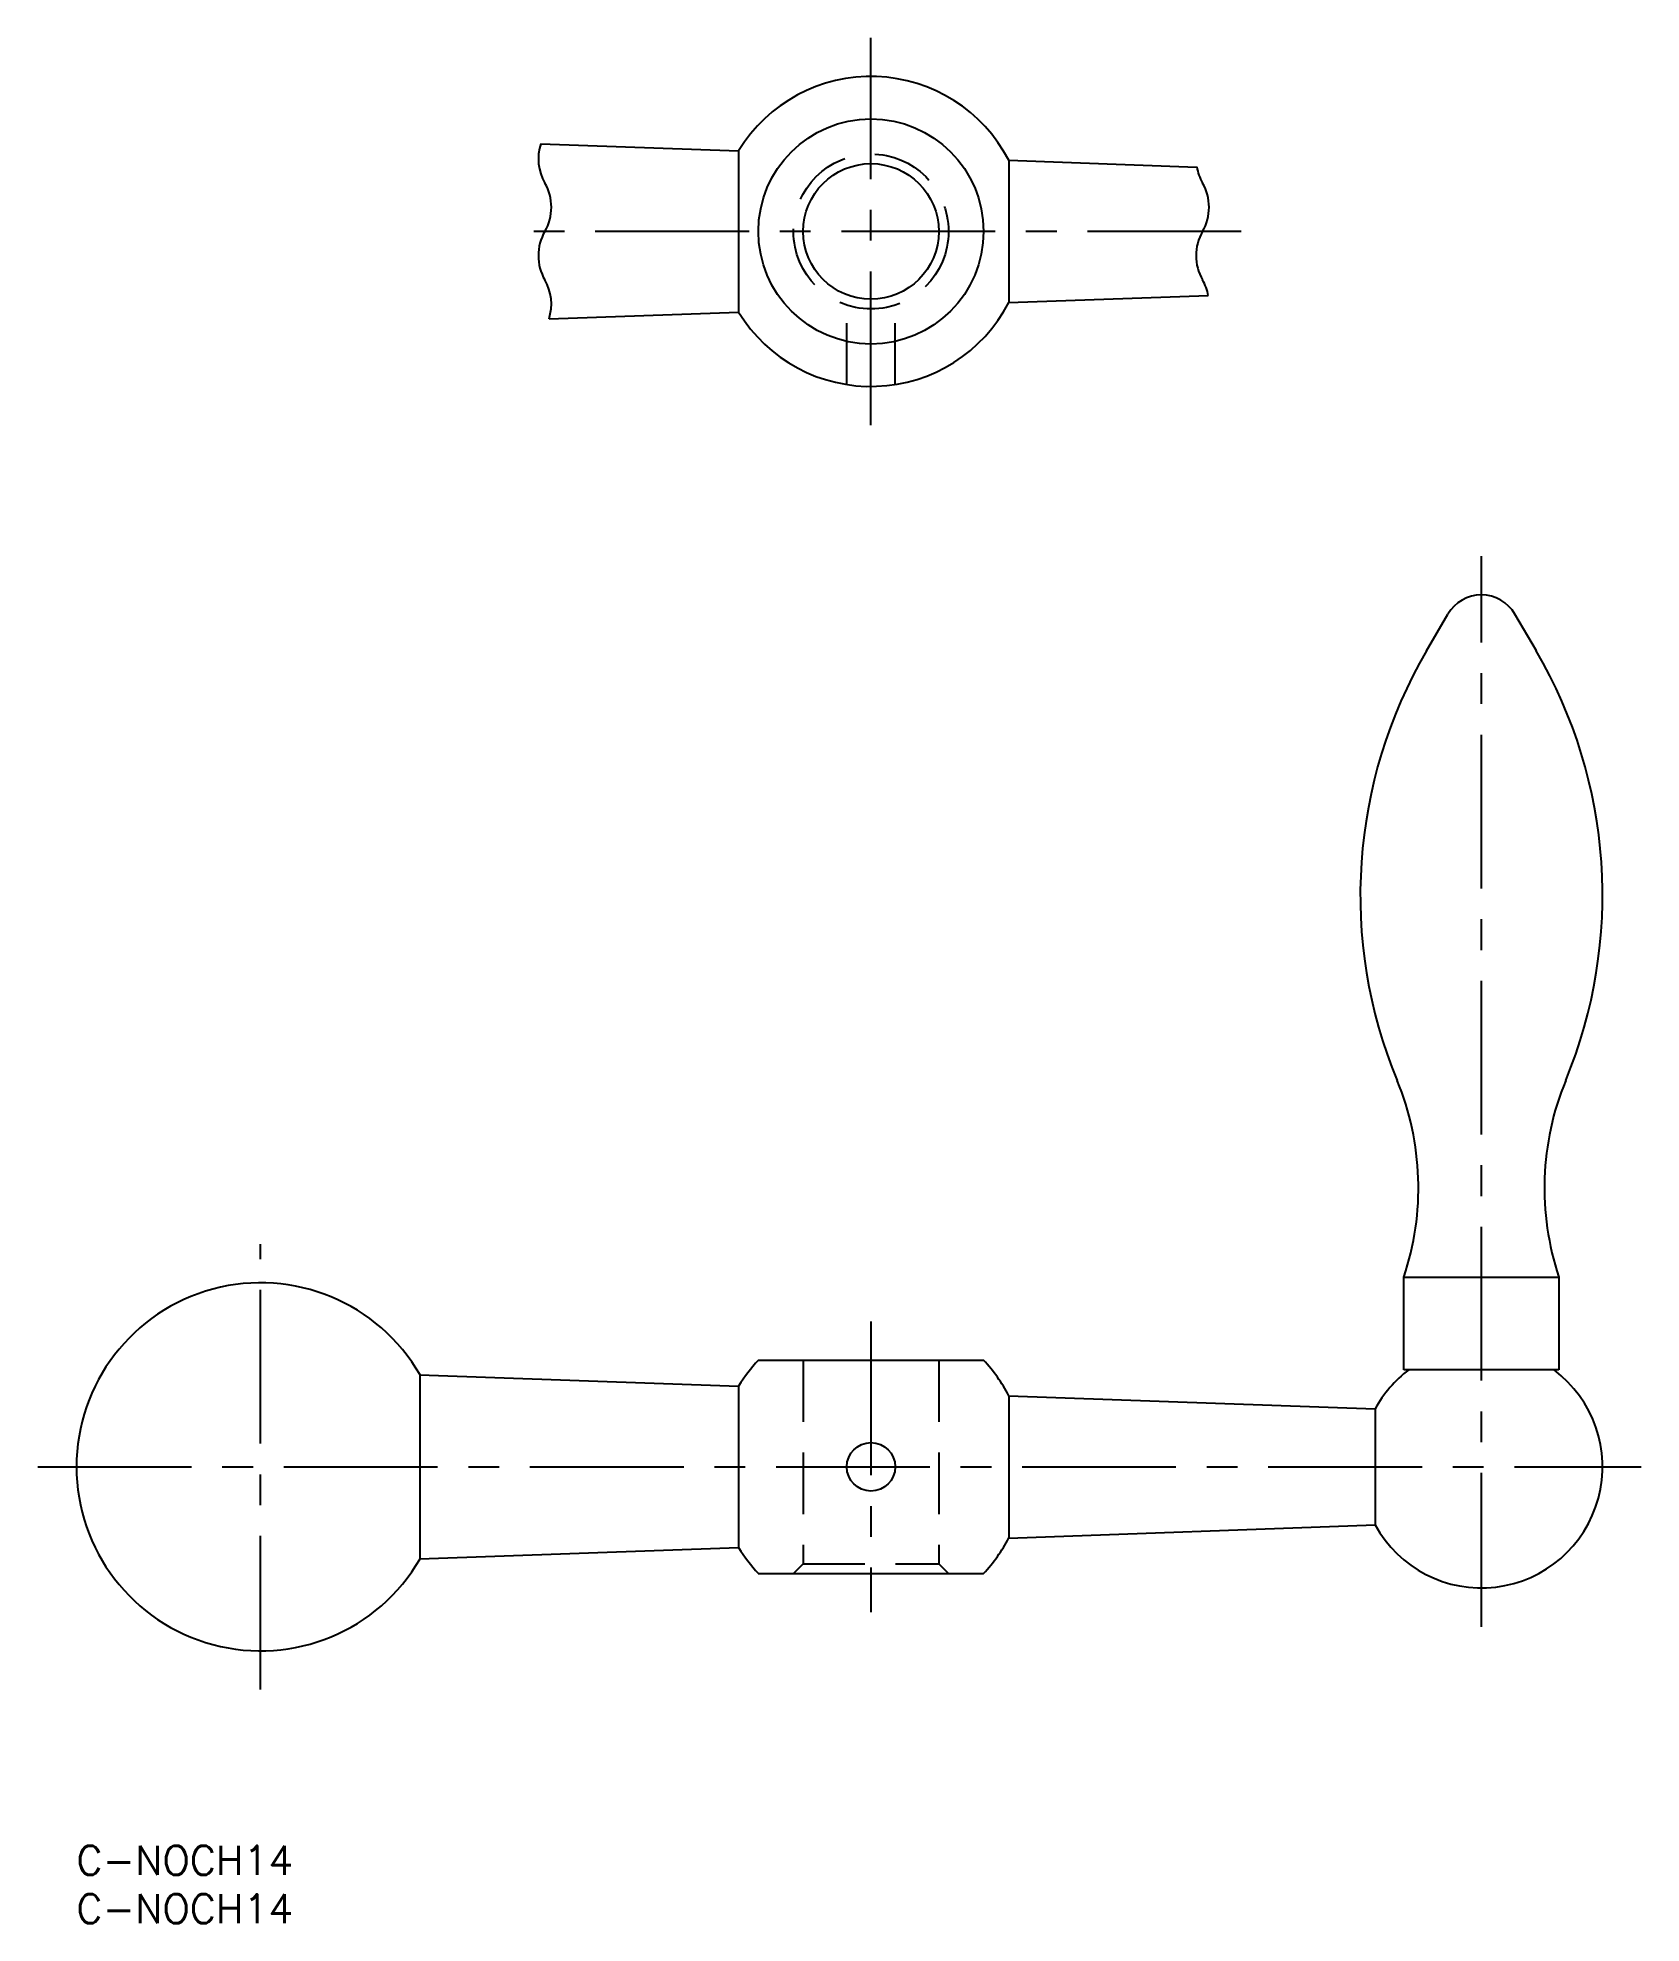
# Model space of a CAD drawing. Extents: x -4 to 162, y -8 to 187.
import ezdxf

# ---------------------------------------------------------------- set-up
doc = ezdxf.new("R2010")
doc.units = 0
doc.header["$LTSCALE"] = 0.5
doc.linetypes.add('CENTER', pattern=[50.8, 31.75, -6.35, 6.35, -6.35])
doc.linetypes.add('DASHED', pattern=[19.05, 12.7, -6.35])
doc.layers.get('0').update_dxf_attribs({"linetype": 'CONTINUOUS'})
doc.layers.add('CENTER', color=1, linetype='CENTER')
doc.styles.get("Standard").update_dxf_attribs({"font": 'txt.shx', "height": 3, "bigfont": 'bigfont.shx'})

# ---------------------------------------------------------------- blocks, each defined once
blk = doc.blocks.new('*U12')
at = {"color": 7, "linetype": 'CONTINUOUS'}
blk.add_text('C-NOCH14', height=3, dxfattribs=at).set_placement((0, -3))
blk = doc.blocks.new('*U13')
at = {"color": 7, "linetype": 'CONTINUOUS'}
blk.add_text('C-NOCH14', height=3, dxfattribs=at).set_placement((0, -8))

msp = doc.modelspace()

# ---------------------------------------------------------------- linework, layer by layer
at = {"color": 7, "linetype": 'CONTINUOUS'}
for p, q in [((47.92, 175.71), (68.34, 174.98)), ((68.34, 174.98), (68.34, 158.32)), ((96.22, 173.99), (115.62, 173.3)), ((96.22, 173.99), (96.22, 159.31)), ((96.22, 159.31), (116.81, 160.04)), ((48.77, 157.62), (68.34, 158.32)), ((139.33, 123.35), (141.55, 127.13)), ((150.67, 123.35), (148.45, 127.13)), ((137, 58.71), (153, 58.71)), ((137, 49.12), (137, 58.71)), ((153, 58.71), (153, 49.12)), ((70.36, 50.12), (93.62, 50.12)), ((153, 49.12), (137, 49.12)), ((35.45, 48.62), (68.34, 47.45)), ((35.45, 48.62), (35.45, 29.62)), ((68.34, 47.45), (68.34, 30.78)), ((96.22, 46.46), (96.22, 31.77)), ((96.22, 46.46), (134.03, 45.12)), ((134.03, 45.12), (134.03, 33.12)), ((96.22, 31.77), (134.03, 33.12)), ((35.45, 29.62), (68.34, 30.78)), ((70.36, 28.12), (93.62, 28.12))]:
    msp.add_line(p, q, dxfattribs=at)
at = {"color": 3, "linetype": 'DASHED'}
for p, q in [((79.5, 150.84), (79.5, 160.11)), ((84.5, 150.84), (84.5, 160.11)), ((75, 50.12), (75, 29.12)), ((89, 50.12), (89, 29.12)), ((75, 29.12), (74, 28.12)), ((75, 29.12), (89, 29.12)), ((89, 29.12), (90, 28.12))]:
    msp.add_line(p, q, dxfattribs=at)
at = {"color": 7, "linetype": 'CONTINUOUS'}
for centre, radius in [((82, 166.65), 11.62), ((82, 166.65), 7), ((82, 39.12), 2.5)]:
    msp.add_circle(centre, radius, dxfattribs=at)
at = {"color": 3, "linetype": 'DASHED'}
msp.add_circle((82, 166.65), 8, dxfattribs=at)
at = {"color": 7, "linetype": 'CONTINUOUS'}
for centre, radius, start, end in [((82, 166.65), 16, 27.3174, 148.6158), ((82, 166.65), 16, 211.3842, 332.6826), ((145, 125.12), 4, 30.3055, 149.6945), ((182.5, 98.12), 50, 149.6945, 202.4744), ((107.5, 98.12), 50, 337.5256, 30.3055), ((109.5, 67.92), 29, 341.4914, 22.4744), ((180.5, 67.92), 29, 157.5256, 198.5086), ((19, 39.12), 19, 30, 330), ((82, 39.12), 16, 136.5675, 148.6158), ((82, 39.12), 16, 27.3174, 43.4325), ((145, 39.12), 12.5, 208.6854, 53.1301), ((145, 39.12), 12.5, 126.8699, 151.3146), ((82, 39.12), 16, 316.5675, 332.6826), ((82, 39.12), 16, 211.3842, 223.4325)]:
    msp.add_arc(centre, radius, start, end, dxfattribs=at)
at = {"color": 3, "linetype": 'CONTINUOUS'}
for centre, start, end in [((52.67, 174.15), 161.8509, 210), ((120.55, 174.15), 189.7431, 210), ((44.01, 169.15), 330, 30), ((111.89, 169.15), 330, 30), ((52.67, 164.15), 150, 210), ((120.55, 164.15), 150, 210), ((44.01, 159.15), 342.2154, 30), ((111.89, 159.15), 10.2339, 30)]:
    msp.add_arc(centre, 5, start, end, dxfattribs=at)
at = {"layer": 'CENTER', "color": 1, "linetype": 'CENTER'}
for p, q in [((82, 146.65), (82, 186.65)), ((120.22, 166.65), (44.34, 166.65)), ((145, 22.62), (145, 133.12)), ((19, 16.12), (19, 62.12)), ((82, 54.12), (82, 24.12)), ((-4, 39.12), (161.5, 39.12))]:
    msp.add_line(p, q, dxfattribs=at)

# ---------------------------------------------------------------- block references
at = {"color": 7, "linetype": 'CONTINUOUS'}
for name in ['*U12', '*U13']:
    msp.add_blockref(name, (0, 0), dxfattribs=at)

doc.saveas('drawing.dxf')
